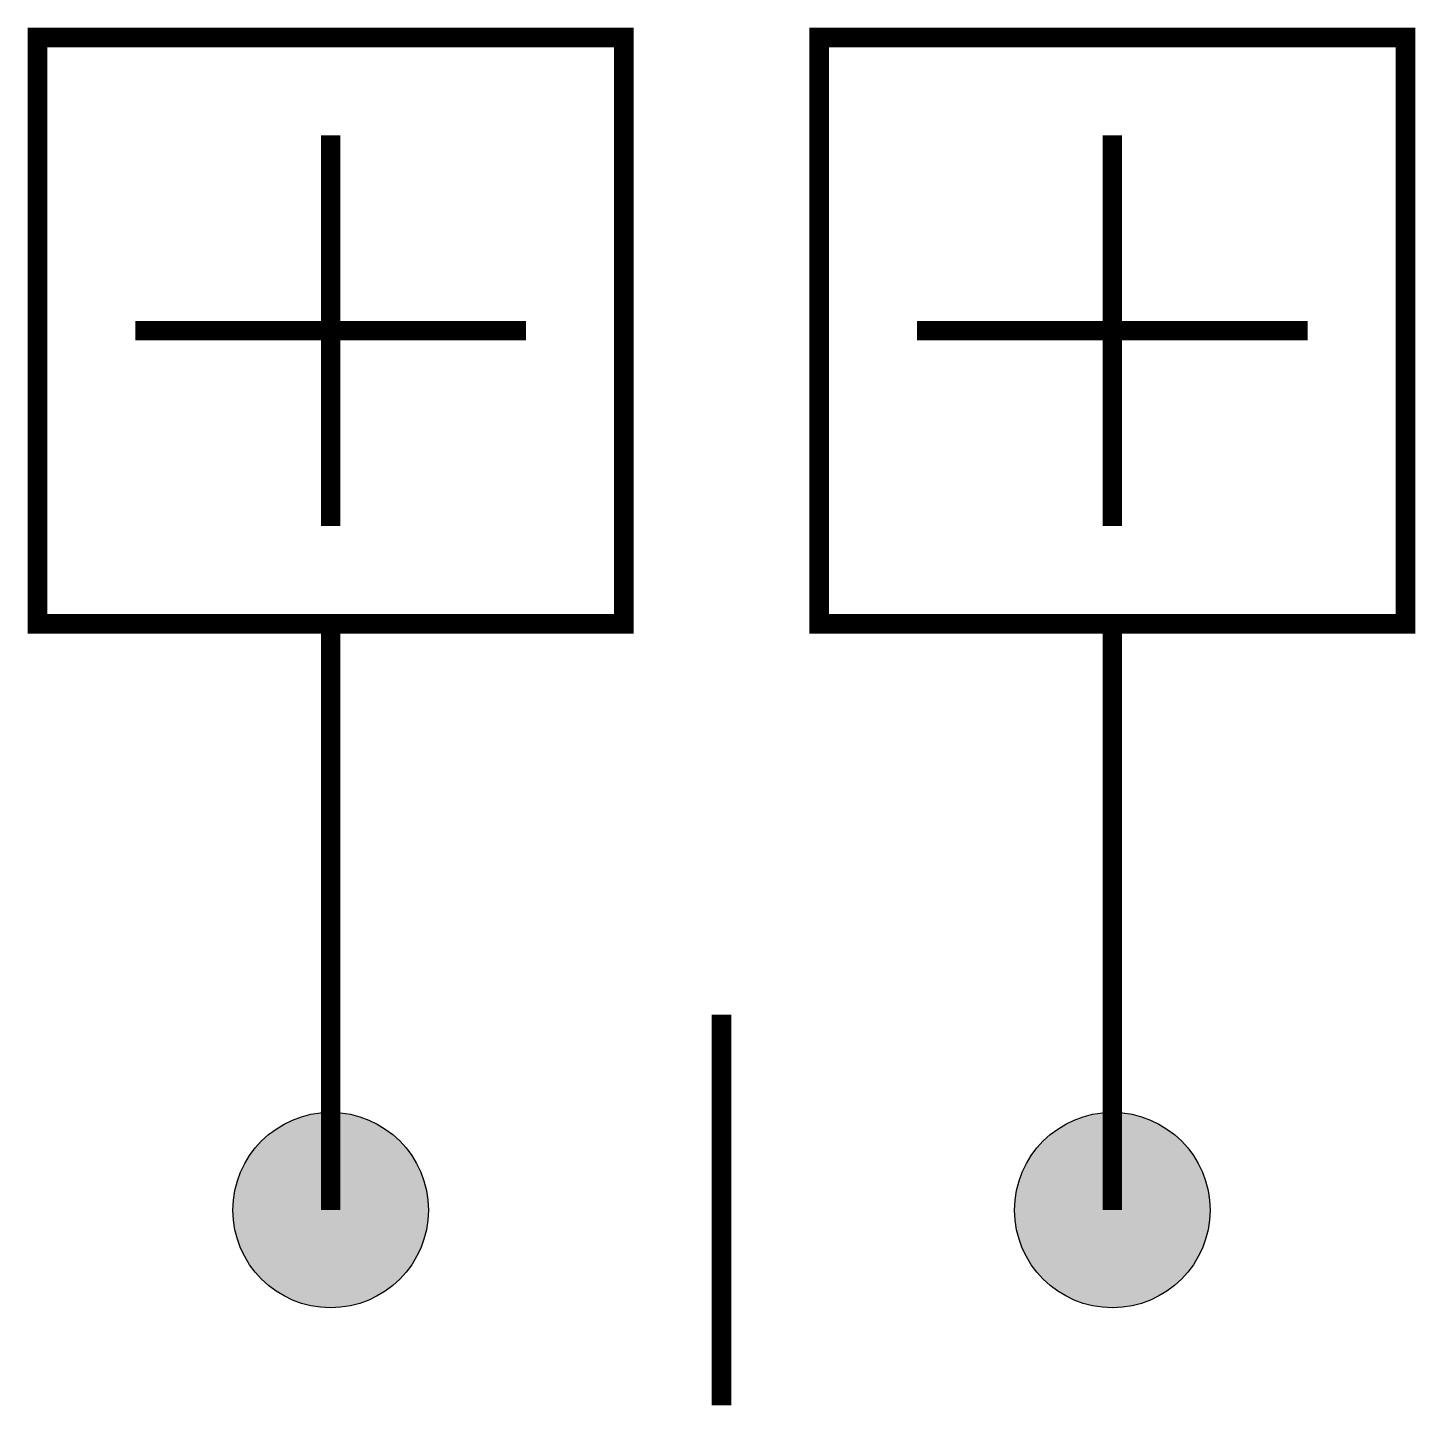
# Model space of a CAD drawing. Header units: inches. Extents: x -3.55 to 3.55, y -1.05 to 6.05.
import ezdxf

# ---------------------------------------------------------------- set-up
doc = ezdxf.new("R2010")
doc.units = ezdxf.units.IN
doc.header["$MEASUREMENT"] = 0

# ---------------------------------------------------------------- blocks, each defined once
blk = doc.blocks.new('A$C199A22AE')
h = blk.add_hatch(color=256)
edge = h.paths.add_edge_path()
edge.add_arc((0.5, 0.5), 0.5, 0, 360)
blk.add_circle((0.5, 0.5), 0.5)

msp = doc.modelspace()

# ---------------------------------------------------------------- linework, layer by layer
at = {"color": 7, "const_width": 0.1}
for points in [[(-3.5, 6), (-0.5, 6), (-0.5, 3), (-3.5, 3)], [(0.5, 6), (3.5, 6), (3.5, 3), (0.5, 3)]]:
    msp.add_lwpolyline(points, close=True, dxfattribs=at)
for points in [[(-2, 5.5), (-2, 3.5)], [(2, 5.5), (2, 3.5)], [(-3, 4.5), (-1, 4.5)], [(1, 4.5), (3, 4.5)], [(-2, 3), (-2, 0)], [(2, 3), (2, 0)], [(0, 1), (0, -1)]]:
    msp.add_lwpolyline(points, dxfattribs=at)

# ---------------------------------------------------------------- block references
at = {"color": 7}
for p in [(-2.5, -0.5), (1.5, -0.5)]:
    msp.add_blockref('A$C199A22AE', p, dxfattribs=at)

doc.saveas('drawing.dxf')
